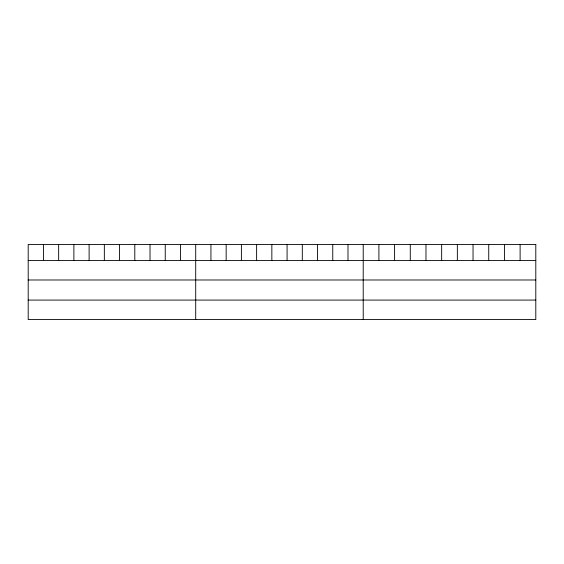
<?xml version="1.0" encoding="UTF-8"?>
<svg xmlns="http://www.w3.org/2000/svg" width="564" height="564" viewBox="0 0 564 564"><rect width="100%" height="100%" fill="white"/><g stroke="black" fill="none" stroke-linecap="round" stroke-linejoin="round"><path stroke-width="0.85" d="M28.2 260.498L535.8 260.498M28.2 279.991L535.8 279.991M28.2 300.076L535.8 300.076M520.114 244.431L520.114 260.498M504.42 244.431L504.42 260.498M488.734 244.431L488.734 260.498M473.041 244.431L473.041 260.498M457.355 244.431L457.355 260.498M441.661 244.431L441.661 260.498M425.975 244.431L425.975 260.498M410.282 244.431L410.282 260.498M394.596 244.431L394.596 260.498M378.902 244.431L378.902 260.498M363.216 244.431L363.216 319.569M347.988 244.431L347.988 260.498M332.76 244.431L332.76 260.498M317.532 244.431L317.532 260.498M302.304 244.431L302.304 260.498M287.076 244.431L287.076 260.498M271.848 244.431L271.848 260.498M256.62 244.431L256.62 260.498M241.392 244.431L241.392 260.498M226.164 244.431L226.164 260.498M210.936 244.431L210.936 260.498M195.708 244.431L195.708 319.569M180.48 244.431L180.48 260.498M165.252 244.431L165.252 260.498M150.024 244.431L150.024 260.498M134.796 244.431L134.796 260.498M119.568 244.431L119.568 260.498M104.34 244.431L104.34 260.498M89.112 244.431L89.112 260.498M73.884 244.431L73.884 260.498M58.656 244.431L58.656 260.498M43.428 244.431L43.428 260.498M535.8 244.431L28.2 244.431L28.2 319.569L535.8 319.569L535.8 244.431"/></g></svg>
